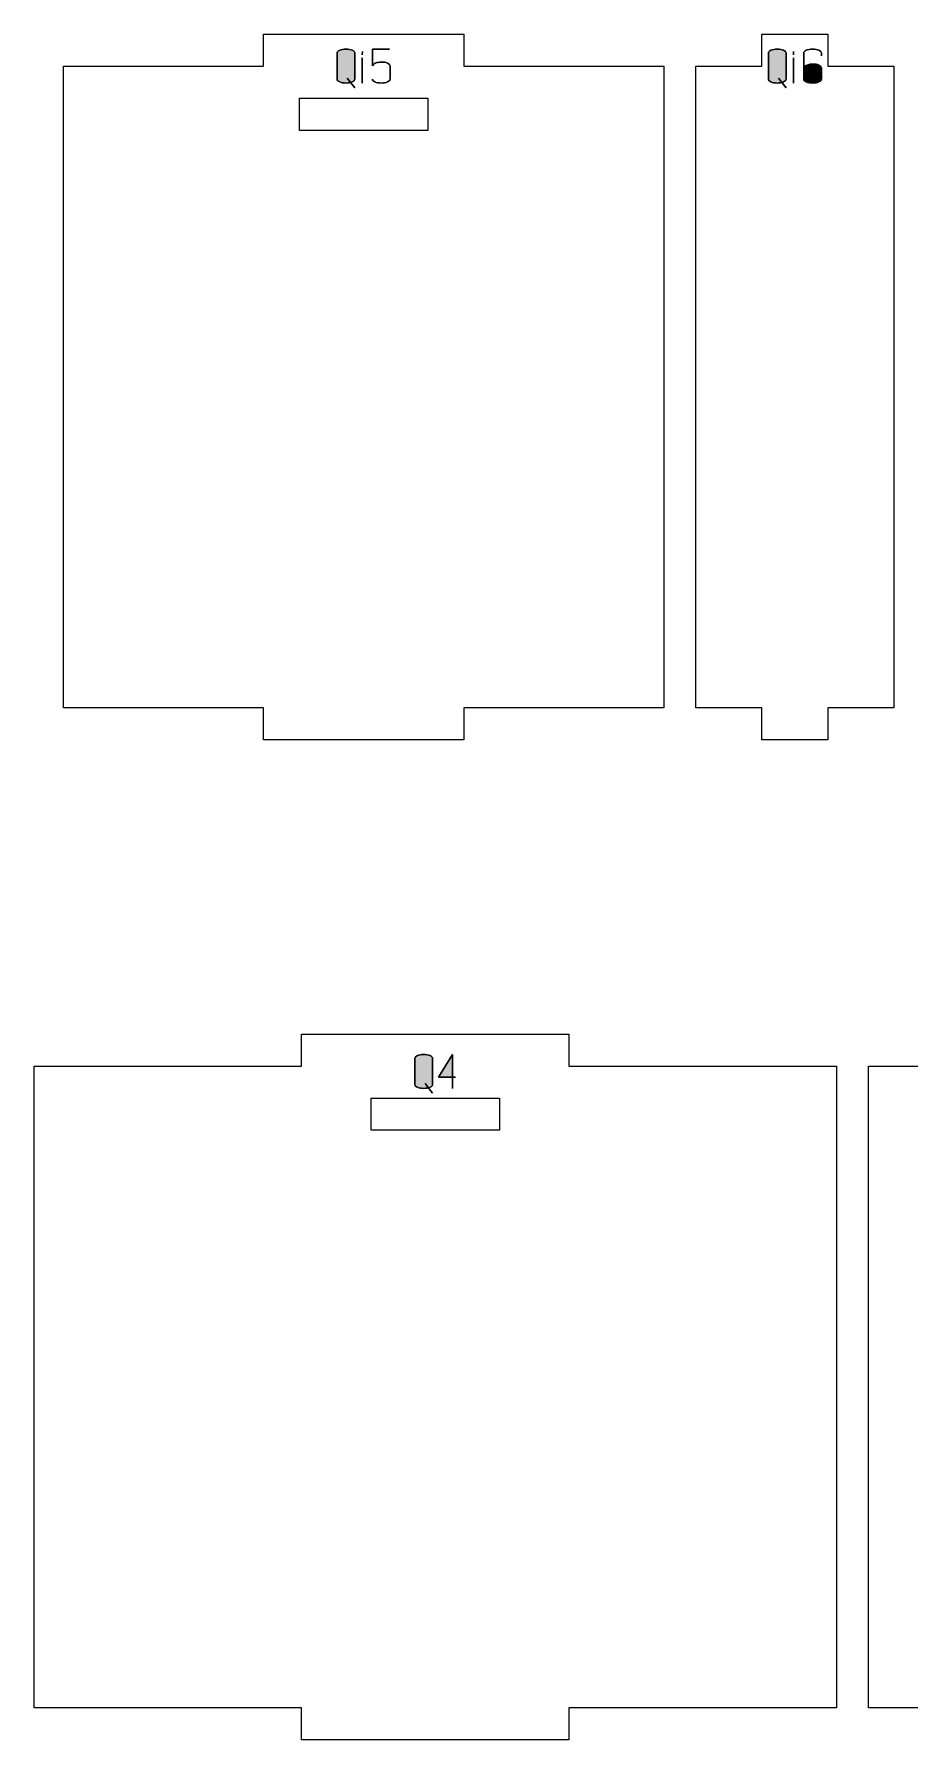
# Model space of a CAD drawing. Header units: centimetres. Extents: x -250 to 250, y -508 to 508.
# Drawn here: x 52.56 to 60.76, y 130.65 to 146.6 of the extents above; entities that cross this region are included whole.
import ezdxf

# ---------------------------------------------------------------- set-up
doc = ezdxf.new("R2010")
doc.units = ezdxf.units.CM
doc.header["$MEASUREMENT"] = 0
doc.layers.add('Capa 1', color=7, linetype='Continuous')

msp = doc.modelspace()

# ---------------------------------------------------------------- hatches: boundary and pattern name
at = {"layer": 'Capa 1', "true_color": 0x3e4095}
h = msp.add_hatch(color=175, dxfattribs=at)
edge = h.paths.add_edge_path()
edge.add_spline(control_points=[(55.39953, 146.18107), (55.39953, 146.17129), (55.4074, 146.16296), (55.42315, 146.15608), (55.43889, 146.1492), (55.45854, 146.14576), (55.48208, 146.14576), (55.50562, 146.14576), (55.52527, 146.1492), (55.54101, 146.15608), (55.55676, 146.16296), (55.56463, 146.17129), (55.56463, 146.18107), (55.56463, 146.18107), (55.56463, 146.42689), (55.56463, 146.42689), (55.56463, 146.43667), (55.55676, 146.445), (55.54101, 146.45188), (55.52527, 146.45876), (55.50562, 146.4622), (55.48208, 146.4622), (55.45854, 146.4622), (55.43889, 146.45876), (55.42315, 146.45188), (55.4074, 146.445), (55.39953, 146.43667), (55.39953, 146.42689), (55.39953, 146.42689), (55.39953, 146.18107), (55.39953, 146.18107)], knot_values=[0, 0, 0, 0, 0.1, 0.1, 0.1, 0.2, 0.2, 0.2, 0.3, 0.3, 0.3, 0.4, 0.4, 0.4, 0.5, 0.5, 0.5, 0.6, 0.6, 0.6, 0.7, 0.7, 0.7, 0.8, 0.8, 0.8, 0.9, 0.9, 0.9, 1, 1, 1, 1], degree=3, periodic=1)
h = msp.add_hatch(color=175, dxfattribs=at)
edge = h.paths.add_edge_path()
edge.add_spline(control_points=[(55.56463, 146.18107), (55.56463, 146.17129), (55.55676, 146.16296), (55.54101, 146.15608), (55.52527, 146.1492), (55.50562, 146.14576), (55.48208, 146.14576), (55.45854, 146.14576), (55.43889, 146.1492), (55.42315, 146.15608), (55.4074, 146.16296), (55.39953, 146.17129), (55.39953, 146.18107), (55.39953, 146.18107), (55.39953, 146.42689), (55.39953, 146.42689), (55.39953, 146.43667), (55.4074, 146.445), (55.42315, 146.45188), (55.43889, 146.45876), (55.45854, 146.4622), (55.48208, 146.4622), (55.50562, 146.4622), (55.52527, 146.45876), (55.54101, 146.45188), (55.55676, 146.445), (55.56463, 146.43667), (55.56463, 146.42689), (55.56463, 146.42689), (55.56463, 146.18107), (55.56463, 146.18107)], knot_values=[0, 0, 0, 0, 0.1, 0.1, 0.1, 0.2, 0.2, 0.2, 0.3, 0.3, 0.3, 0.4, 0.4, 0.4, 0.5, 0.5, 0.5, 0.6, 0.6, 0.6, 0.7, 0.7, 0.7, 0.8, 0.8, 0.8, 0.9, 0.9, 0.9, 1, 1, 1, 1], degree=3, periodic=1)
h = msp.add_hatch(color=175, dxfattribs=at)
edge = h.paths.add_edge_path()
edge.add_spline(control_points=[(55.63479, 146.40854), (55.63479, 146.40854), (55.63525, 146.4411), (55.63525, 146.4411), (55.63525, 146.4411), (55.63479, 146.40854), (55.63479, 146.40854)], knot_values=[0, 0, 0, 0, 0.5, 0.5, 0.5, 1, 1, 1, 1], degree=3, periodic=1)
h = msp.add_hatch(color=175, dxfattribs=at)
edge = h.paths.add_edge_path()
edge.add_spline(control_points=[(55.81228, 146.14576), (55.78874, 146.14576), (55.76909, 146.1492), (55.75335, 146.15608), (55.7376, 146.16296), (55.72973, 146.17129), (55.72973, 146.18107), (55.72973, 146.17129), (55.7376, 146.16296), (55.75335, 146.15608), (55.76909, 146.1492), (55.78874, 146.14576), (55.81228, 146.14576), (55.83582, 146.14576), (55.85547, 146.1492), (55.87121, 146.15608), (55.88696, 146.16296), (55.89483, 146.17129), (55.89483, 146.18107), (55.89483, 146.18107), (55.89483, 146.30673), (55.89483, 146.30673), (55.89483, 146.31652), (55.88696, 146.32485), (55.87121, 146.33173), (55.85547, 146.33861), (55.83582, 146.34205), (55.81228, 146.34205), (55.79088, 146.34021), (55.77437, 146.33776), (55.76275, 146.33471), (55.75113, 146.33165), (55.74013, 146.32232), (55.72973, 146.30673), (55.72973, 146.30673), (55.72973, 146.4622), (55.72973, 146.4622), (55.72973, 146.4622), (55.88933, 146.4622), (55.88933, 146.4622), (55.88933, 146.4622), (55.72973, 146.4622), (55.72973, 146.4622), (55.72973, 146.4622), (55.72973, 146.30673), (55.72973, 146.30673), (55.74013, 146.32232), (55.75113, 146.33165), (55.76275, 146.33471), (55.77437, 146.33776), (55.79088, 146.34021), (55.81228, 146.34205), (55.83582, 146.34205), (55.85547, 146.33861), (55.87121, 146.33173), (55.88696, 146.32485), (55.89483, 146.31652), (55.89483, 146.30673), (55.89483, 146.30673), (55.89483, 146.18107), (55.89483, 146.18107), (55.89483, 146.17129), (55.88696, 146.16296), (55.87121, 146.15608), (55.85547, 146.1492), (55.83582, 146.14576), (55.81228, 146.14576)], knot_values=[0, 0, 0, 0, 0.04545455, 0.04545455, 0.04545455, 0.09090909, 0.09090909, 0.09090909, 0.13636364, 0.13636364, 0.13636364, 0.18181818, 0.18181818, 0.18181818, 0.22727273, 0.22727273, 0.22727273, 0.27272727, 0.27272727, 0.27272727, 0.31818182, 0.31818182, 0.31818182, 0.36363636, 0.36363636, 0.36363636, 0.40909091, 0.40909091, 0.40909091, 0.45454545, 0.45454545, 0.45454545, 0.5, 0.5, 0.5, 0.54545455, 0.54545455, 0.54545455, 0.59090909, 0.59090909, 0.59090909, 0.63636364, 0.63636364, 0.63636364, 0.68181818, 0.68181818, 0.68181818, 0.72727273, 0.72727273, 0.72727273, 0.77272727, 0.77272727, 0.77272727, 0.81818182, 0.81818182, 0.81818182, 0.86363636, 0.86363636, 0.86363636, 0.90909091, 0.90909091, 0.90909091, 0.95454545, 0.95454545, 0.95454545, 1, 1, 1, 1], degree=3, periodic=1)
h = msp.add_hatch(color=175, dxfattribs=at)
edge = h.paths.add_edge_path()
edge.add_spline(control_points=[(59.43463, 146.18107), (59.43463, 146.17129), (59.4425, 146.16296), (59.45825, 146.15608), (59.47399, 146.1492), (59.49364, 146.14576), (59.51718, 146.14576), (59.54072, 146.14576), (59.56037, 146.1492), (59.57611, 146.15608), (59.59186, 146.16296), (59.59973, 146.17129), (59.59973, 146.18107), (59.59973, 146.18107), (59.59973, 146.42689), (59.59973, 146.42689), (59.59973, 146.43667), (59.59186, 146.445), (59.57611, 146.45188), (59.56037, 146.45876), (59.54072, 146.4622), (59.51718, 146.4622), (59.49364, 146.4622), (59.47399, 146.45876), (59.45825, 146.45188), (59.4425, 146.445), (59.43463, 146.43667), (59.43463, 146.42689), (59.43463, 146.42689), (59.43463, 146.18107), (59.43463, 146.18107)], knot_values=[0, 0, 0, 0, 0.1, 0.1, 0.1, 0.2, 0.2, 0.2, 0.3, 0.3, 0.3, 0.4, 0.4, 0.4, 0.5, 0.5, 0.5, 0.6, 0.6, 0.6, 0.7, 0.7, 0.7, 0.8, 0.8, 0.8, 0.9, 0.9, 0.9, 1, 1, 1, 1], degree=3, periodic=1)
h = msp.add_hatch(color=175, dxfattribs=at)
edge = h.paths.add_edge_path()
edge.add_spline(control_points=[(59.59973, 146.18107), (59.59973, 146.17129), (59.59186, 146.16296), (59.57611, 146.15608), (59.56037, 146.1492), (59.54072, 146.14576), (59.51718, 146.14576), (59.49364, 146.14576), (59.47399, 146.1492), (59.45825, 146.15608), (59.4425, 146.16296), (59.43463, 146.17129), (59.43463, 146.18107), (59.43463, 146.18107), (59.43463, 146.42689), (59.43463, 146.42689), (59.43463, 146.43667), (59.4425, 146.445), (59.45825, 146.45188), (59.47399, 146.45876), (59.49364, 146.4622), (59.51718, 146.4622), (59.54072, 146.4622), (59.56037, 146.45876), (59.57611, 146.45188), (59.59186, 146.445), (59.59973, 146.43667), (59.59973, 146.42689), (59.59973, 146.42689), (59.59973, 146.18107), (59.59973, 146.18107)], knot_values=[0, 0, 0, 0, 0.1, 0.1, 0.1, 0.2, 0.2, 0.2, 0.3, 0.3, 0.3, 0.4, 0.4, 0.4, 0.5, 0.5, 0.5, 0.6, 0.6, 0.6, 0.7, 0.7, 0.7, 0.8, 0.8, 0.8, 0.9, 0.9, 0.9, 1, 1, 1, 1], degree=3, periodic=1)
h = msp.add_hatch(color=175, dxfattribs=at)
edge = h.paths.add_edge_path()
edge.add_spline(control_points=[(59.66989, 146.40854), (59.66989, 146.40854), (59.67035, 146.4411), (59.67035, 146.4411), (59.67035, 146.4411), (59.66989, 146.40854), (59.66989, 146.40854)], knot_values=[0, 0, 0, 0, 0.5, 0.5, 0.5, 1, 1, 1, 1], degree=3, periodic=1)
h = msp.add_hatch(color=175, dxfattribs=at)
edge = h.paths.add_edge_path()
edge.add_spline(control_points=[(59.84738, 146.14576), (59.82384, 146.14576), (59.80419, 146.1492), (59.78845, 146.15608), (59.7727, 146.16296), (59.76483, 146.17129), (59.76483, 146.18107), (59.76483, 146.18107), (59.76483, 146.28793), (59.76483, 146.28793), (59.76483, 146.28793), (59.76483, 146.42689), (59.76483, 146.42689), (59.76483, 146.43667), (59.7727, 146.445), (59.78845, 146.45188), (59.80419, 146.45876), (59.82384, 146.4622), (59.84738, 146.4622), (59.87092, 146.4622), (59.89057, 146.45876), (59.90631, 146.45188), (59.92206, 146.445), (59.92993, 146.43667), (59.92993, 146.42689), (59.92993, 146.42689), (59.92993, 146.40121), (59.92993, 146.40121), (59.92993, 146.40121), (59.92993, 146.42689), (59.92993, 146.42689), (59.92993, 146.43667), (59.92206, 146.445), (59.90631, 146.45188), (59.89057, 146.45876), (59.87092, 146.4622), (59.84738, 146.4622), (59.82384, 146.4622), (59.80419, 146.45876), (59.78845, 146.45188), (59.7727, 146.445), (59.76483, 146.43667), (59.76483, 146.42689), (59.76483, 146.42689), (59.76483, 146.28793), (59.76483, 146.28793), (59.76483, 146.2971), (59.77438, 146.30528), (59.79349, 146.31246), (59.8126, 146.31965), (59.83056, 146.32324), (59.84738, 146.32324), (59.87092, 146.32324), (59.89057, 146.3198), (59.90631, 146.31292), (59.92206, 146.30604), (59.92993, 146.29771), (59.92993, 146.28793), (59.92993, 146.28793), (59.92993, 146.18107), (59.92993, 146.18107), (59.92993, 146.17129), (59.92206, 146.16296), (59.90631, 146.15608), (59.89057, 146.1492), (59.87092, 146.14576), (59.84738, 146.14576)], knot_values=[0, 0, 0, 0, 0.04545455, 0.04545455, 0.04545455, 0.09090909, 0.09090909, 0.09090909, 0.13636364, 0.13636364, 0.13636364, 0.18181818, 0.18181818, 0.18181818, 0.22727273, 0.22727273, 0.22727273, 0.27272727, 0.27272727, 0.27272727, 0.31818182, 0.31818182, 0.31818182, 0.36363636, 0.36363636, 0.36363636, 0.40909091, 0.40909091, 0.40909091, 0.45454545, 0.45454545, 0.45454545, 0.5, 0.5, 0.5, 0.54545455, 0.54545455, 0.54545455, 0.59090909, 0.59090909, 0.59090909, 0.63636364, 0.63636364, 0.63636364, 0.68181818, 0.68181818, 0.68181818, 0.72727273, 0.72727273, 0.72727273, 0.77272727, 0.77272727, 0.77272727, 0.81818182, 0.81818182, 0.81818182, 0.86363636, 0.86363636, 0.86363636, 0.90909091, 0.90909091, 0.90909091, 0.95454545, 0.95454545, 0.95454545, 1, 1, 1, 1], degree=3, periodic=1)
h = msp.add_hatch(color=175, dxfattribs=at)
edge = h.paths.add_edge_path()
edge.add_spline(control_points=[(55.63479, 146.14576), (55.63479, 146.14576), (55.63479, 146.37965), (55.63479, 146.37965), (55.63479, 146.37965), (55.63479, 146.14576), (55.63479, 146.14576)], knot_values=[0, 0, 0, 0, 0.5, 0.5, 0.5, 1, 1, 1, 1], degree=3, periodic=1)
h = msp.add_hatch(color=175, dxfattribs=at)
edge = h.paths.add_edge_path()
edge.add_spline(control_points=[(59.66989, 146.14576), (59.66989, 146.14576), (59.66989, 146.37965), (59.66989, 146.37965), (59.66989, 146.37965), (59.66989, 146.14576), (59.66989, 146.14576)], knot_values=[0, 0, 0, 0, 0.5, 0.5, 0.5, 1, 1, 1, 1], degree=3, periodic=1)
h = msp.add_hatch(color=175, dxfattribs=at)
edge = h.paths.add_edge_path()
edge.add_spline(control_points=[(59.76483, 146.18107), (59.76483, 146.17129), (59.7727, 146.16296), (59.78845, 146.15608), (59.80419, 146.1492), (59.82384, 146.14576), (59.84738, 146.14576), (59.87092, 146.14576), (59.89057, 146.1492), (59.90631, 146.15608), (59.92206, 146.16296), (59.92993, 146.17129), (59.92993, 146.18107), (59.92993, 146.18107), (59.92993, 146.28793), (59.92993, 146.28793), (59.92993, 146.29771), (59.92206, 146.30604), (59.90631, 146.31292), (59.89057, 146.3198), (59.87092, 146.32324), (59.84738, 146.32324), (59.83056, 146.32324), (59.8126, 146.31965), (59.79349, 146.31246), (59.77438, 146.30528), (59.76483, 146.2971), (59.76483, 146.28793), (59.76483, 146.28793), (59.76483, 146.18107), (59.76483, 146.18107)], knot_values=[0, 0, 0, 0, 0.1, 0.1, 0.1, 0.2, 0.2, 0.2, 0.3, 0.3, 0.3, 0.4, 0.4, 0.4, 0.5, 0.5, 0.5, 0.6, 0.6, 0.6, 0.7, 0.7, 0.7, 0.8, 0.8, 0.8, 0.9, 0.9, 0.9, 1, 1, 1, 1], degree=3, periodic=1)
h = msp.add_hatch(color=175, dxfattribs=at)
edge = h.paths.add_edge_path()
edge.add_spline(control_points=[(55.56417, 146.10082), (55.56417, 146.10082), (55.49355, 146.19025), (55.49355, 146.19025), (55.49355, 146.19025), (55.56417, 146.10082), (55.56417, 146.10082)], knot_values=[0, 0, 0, 0, 0.5, 0.5, 0.5, 1, 1, 1, 1], degree=3, periodic=1)
h = msp.add_hatch(color=175, dxfattribs=at)
edge = h.paths.add_edge_path()
edge.add_spline(control_points=[(59.59927, 146.10082), (59.59927, 146.10082), (59.52865, 146.19025), (59.52865, 146.19025), (59.52865, 146.19025), (59.59927, 146.10082), (59.59927, 146.10082)], knot_values=[0, 0, 0, 0, 0.5, 0.5, 0.5, 1, 1, 1, 1], degree=3, periodic=1)
h = msp.add_hatch(color=175, dxfattribs=at)
edge = h.paths.add_edge_path()
edge.add_spline(control_points=[(56.12772, 136.78001), (56.12772, 136.77023), (56.13559, 136.7619), (56.15134, 136.75502), (56.16708, 136.74814), (56.18673, 136.7447), (56.21027, 136.7447), (56.23381, 136.7447), (56.25346, 136.74814), (56.2692, 136.75502), (56.28495, 136.7619), (56.29282, 136.77023), (56.29282, 136.78001), (56.29282, 136.78001), (56.29282, 137.02583), (56.29282, 137.02583), (56.29282, 137.03561), (56.28495, 137.04394), (56.2692, 137.05082), (56.25346, 137.0577), (56.23381, 137.06114), (56.21027, 137.06114), (56.18673, 137.06114), (56.16708, 137.0577), (56.15134, 137.05082), (56.13559, 137.04394), (56.12772, 137.03561), (56.12772, 137.02583), (56.12772, 137.02583), (56.12772, 136.78001), (56.12772, 136.78001)], knot_values=[0, 0, 0, 0, 0.1, 0.1, 0.1, 0.2, 0.2, 0.2, 0.3, 0.3, 0.3, 0.4, 0.4, 0.4, 0.5, 0.5, 0.5, 0.6, 0.6, 0.6, 0.7, 0.7, 0.7, 0.8, 0.8, 0.8, 0.9, 0.9, 0.9, 1, 1, 1, 1], degree=3, periodic=1)
h = msp.add_hatch(color=175, dxfattribs=at)
edge = h.paths.add_edge_path()
edge.add_spline(control_points=[(56.29282, 136.78001), (56.29282, 136.77023), (56.28495, 136.7619), (56.2692, 136.75502), (56.25346, 136.74814), (56.23381, 136.7447), (56.21027, 136.7447), (56.18673, 136.7447), (56.16708, 136.74814), (56.15134, 136.75502), (56.13559, 136.7619), (56.12772, 136.77023), (56.12772, 136.78001), (56.12772, 136.78001), (56.12772, 137.02583), (56.12772, 137.02583), (56.12772, 137.03561), (56.13559, 137.04394), (56.15134, 137.05082), (56.16708, 137.0577), (56.18673, 137.06114), (56.21027, 137.06114), (56.23381, 137.06114), (56.25346, 137.0577), (56.2692, 137.05082), (56.28495, 137.04394), (56.29282, 137.03561), (56.29282, 137.02583), (56.29282, 137.02583), (56.29282, 136.78001), (56.29282, 136.78001)], knot_values=[0, 0, 0, 0, 0.1, 0.1, 0.1, 0.2, 0.2, 0.2, 0.3, 0.3, 0.3, 0.4, 0.4, 0.4, 0.5, 0.5, 0.5, 0.6, 0.6, 0.6, 0.7, 0.7, 0.7, 0.8, 0.8, 0.8, 0.9, 0.9, 0.9, 1, 1, 1, 1], degree=3, periodic=1)
h = msp.add_hatch(color=175, dxfattribs=at)
edge = h.paths.add_edge_path()
edge.add_spline(control_points=[(56.47764, 136.84926), (56.47764, 136.84926), (56.47764, 137.0616), (56.47764, 137.0616), (56.47764, 137.0616), (56.34785, 136.84926), (56.34785, 136.84926), (56.34785, 136.84926), (56.47764, 136.84926), (56.47764, 136.84926)], knot_values=[0, 0, 0, 0, 0.33333333, 0.33333333, 0.33333333, 0.66666667, 0.66666667, 0.66666667, 1, 1, 1, 1], degree=3, periodic=1)
h = msp.add_hatch(color=175, dxfattribs=at)
edge = h.paths.add_edge_path()
edge.add_spline(control_points=[(56.47764, 136.84926), (56.47764, 136.84926), (56.47764, 136.7447), (56.47764, 136.7447), (56.47764, 136.7447), (56.47764, 136.84926), (56.47764, 136.84926), (56.47764, 136.84926), (56.34785, 136.84926), (56.34785, 136.84926), (56.34785, 136.84926), (56.47764, 137.0616), (56.47764, 137.0616), (56.47764, 137.0616), (56.47764, 136.84926), (56.47764, 136.84926), (56.47764, 136.84926), (56.50745, 136.84926), (56.50745, 136.84926), (56.50745, 136.84926), (56.47764, 136.84926), (56.47764, 136.84926)], knot_values=[0, 0, 0, 0, 0.14285714, 0.14285714, 0.14285714, 0.28571429, 0.28571429, 0.28571429, 0.42857143, 0.42857143, 0.42857143, 0.57142857, 0.57142857, 0.57142857, 0.71428571, 0.71428571, 0.71428571, 0.85714286, 0.85714286, 0.85714286, 1, 1, 1, 1], degree=3, periodic=1)
h = msp.add_hatch(color=175, dxfattribs=at)
edge = h.paths.add_edge_path()
edge.add_spline(control_points=[(56.29236, 136.69976), (56.29236, 136.69976), (56.22174, 136.78919), (56.22174, 136.78919), (56.22174, 136.78919), (56.29236, 136.69976), (56.29236, 136.69976)], knot_values=[0, 0, 0, 0, 0.5, 0.5, 0.5, 1, 1, 1, 1], degree=3, periodic=1)

# ---------------------------------------------------------------- linework, layer by layer
at = {"layer": 'Capa 1', "color": 240, "lineweight": 20}
for points, knots in [([(52.83804, 146.30296), (52.83804, 146.30296), (52.83804, 140.30296), (52.83804, 140.30296), (52.83804, 140.30296), (54.71079, 140.30296), (54.71079, 140.30296), (54.71079, 140.30296), (54.71079, 140.00296), (54.71079, 140.00296), (54.71079, 140.00296), (56.58355, 140.00296), (56.58355, 140.00296), (56.58355, 140.00296), (56.58355, 140.30296), (56.58355, 140.30296), (56.58355, 140.30296), (58.45631, 140.30296), (58.45631, 140.30296), (58.45631, 140.30296), (58.45631, 146.30296), (58.45631, 146.30296), (58.45631, 146.30296), (56.58355, 146.30296), (56.58355, 146.30296), (56.58355, 146.30296), (56.58355, 146.60296), (56.58355, 146.60296), (56.58355, 146.60296), (54.71079, 146.60296), (54.71079, 146.60296), (54.71079, 146.60296), (54.71079, 146.30296), (54.71079, 146.30296), (54.71079, 146.30296), (52.83804, 146.30296), (52.83804, 146.30296)], [0, 0, 0, 0, 0.08333333, 0.08333333, 0.08333333, 0.16666667, 0.16666667, 0.16666667, 0.25, 0.25, 0.25, 0.33333333, 0.33333333, 0.33333333, 0.41666667, 0.41666667, 0.41666667, 0.5, 0.5, 0.5, 0.58333333, 0.58333333, 0.58333333, 0.66666667, 0.66666667, 0.66666667, 0.75, 0.75, 0.75, 0.83333333, 0.83333333, 0.83333333, 0.91666667, 0.91666667, 0.91666667, 1, 1, 1, 1]), ([(58.75631, 146.30296), (58.75631, 146.30296), (58.75631, 140.30296), (58.75631, 140.30296), (58.75631, 140.30296), (59.37362, 140.30296), (59.37362, 140.30296), (59.37362, 140.30296), (59.37362, 140.00296), (59.37362, 140.00296), (59.37362, 140.00296), (59.99094, 140.00296), (59.99094, 140.00296), (59.99094, 140.00296), (59.99094, 140.30296), (59.99094, 140.30296), (59.99094, 140.30296), (60.60825, 140.30296), (60.60825, 140.30296), (60.60825, 140.30296), (60.60825, 146.30296), (60.60825, 146.30296), (60.60825, 146.30296), (59.99094, 146.30296), (59.99094, 146.30296), (59.99094, 146.30296), (59.99094, 146.60296), (59.99094, 146.60296), (59.99094, 146.60296), (59.37362, 146.60296), (59.37362, 146.60296), (59.37362, 146.60296), (59.37362, 146.30296), (59.37362, 146.30296), (59.37362, 146.30296), (58.75631, 146.30296), (58.75631, 146.30296)], [0, 0, 0, 0, 0.08333333, 0.08333333, 0.08333333, 0.16666667, 0.16666667, 0.16666667, 0.25, 0.25, 0.25, 0.33333333, 0.33333333, 0.33333333, 0.41666667, 0.41666667, 0.41666667, 0.5, 0.5, 0.5, 0.58333333, 0.58333333, 0.58333333, 0.66666667, 0.66666667, 0.66666667, 0.75, 0.75, 0.75, 0.83333333, 0.83333333, 0.83333333, 0.91666667, 0.91666667, 0.91666667, 1, 1, 1, 1]), ([(55.04718, 145.70297), (55.04718, 145.70297), (56.24718, 145.70297), (56.24718, 145.70297), (56.24718, 145.70297), (56.24718, 146.00297), (56.24718, 146.00297), (56.24718, 146.00297), (55.04718, 146.00297), (55.04718, 146.00297), (55.04718, 146.00297), (55.04718, 145.70297), (55.04718, 145.70297)], [0, 0, 0, 0, 0.25, 0.25, 0.25, 0.5, 0.5, 0.5, 0.75, 0.75, 0.75, 1, 1, 1, 1]), ([(52.56418, 136.9527), (52.56418, 136.9527), (52.56418, 130.9527), (52.56418, 130.9527), (52.56418, 130.9527), (55.06645, 130.9527), (55.06645, 130.9527), (55.06645, 130.9527), (55.06645, 130.6527), (55.06645, 130.6527), (55.06645, 130.6527), (57.56873, 130.6527), (57.56873, 130.6527), (57.56873, 130.6527), (57.56873, 130.9527), (57.56873, 130.9527), (57.56873, 130.9527), (60.071, 130.9527), (60.071, 130.9527), (60.071, 130.9527), (60.071, 136.9527), (60.071, 136.9527), (60.071, 136.9527), (57.56873, 136.9527), (57.56873, 136.9527), (57.56873, 136.9527), (57.56873, 137.2527), (57.56873, 137.2527), (57.56873, 137.2527), (55.06645, 137.2527), (55.06645, 137.2527), (55.06645, 137.2527), (55.06645, 136.9527), (55.06645, 136.9527), (55.06645, 136.9527), (52.56418, 136.9527), (52.56418, 136.9527)], [0, 0, 0, 0, 0.08333333, 0.08333333, 0.08333333, 0.16666667, 0.16666667, 0.16666667, 0.25, 0.25, 0.25, 0.33333333, 0.33333333, 0.33333333, 0.41666667, 0.41666667, 0.41666667, 0.5, 0.5, 0.5, 0.58333333, 0.58333333, 0.58333333, 0.66666667, 0.66666667, 0.66666667, 0.75, 0.75, 0.75, 0.83333333, 0.83333333, 0.83333333, 0.91666667, 0.91666667, 0.91666667, 1, 1, 1, 1]), ([(60.371, 136.9527), (60.371, 136.9527), (60.371, 130.9527), (60.371, 130.9527), (60.371, 130.9527), (64.43843, 130.9527), (64.43843, 130.9527), (64.43843, 130.9527), (64.43843, 130.6527), (64.43843, 130.6527), (64.43843, 130.6527), (68.50585, 130.6527), (68.50585, 130.6527), (68.50585, 130.6527), (68.50585, 130.9527), (68.50585, 130.9527), (68.50585, 130.9527), (72.57327, 130.9527), (72.57327, 130.9527), (72.57327, 130.9527), (72.57327, 136.9527), (72.57327, 136.9527), (72.57327, 136.9527), (68.50585, 136.9527), (68.50585, 136.9527), (68.50585, 136.9527), (68.50585, 137.2527), (68.50585, 137.2527), (68.50585, 137.2527), (64.43843, 137.2527), (64.43843, 137.2527), (64.43843, 137.2527), (64.43843, 136.9527), (64.43843, 136.9527), (64.43843, 136.9527), (60.371, 136.9527), (60.371, 136.9527)], [0, 0, 0, 0, 0.08333333, 0.08333333, 0.08333333, 0.16666667, 0.16666667, 0.16666667, 0.25, 0.25, 0.25, 0.33333333, 0.33333333, 0.33333333, 0.41666667, 0.41666667, 0.41666667, 0.5, 0.5, 0.5, 0.58333333, 0.58333333, 0.58333333, 0.66666667, 0.66666667, 0.66666667, 0.75, 0.75, 0.75, 0.83333333, 0.83333333, 0.83333333, 0.91666667, 0.91666667, 0.91666667, 1, 1, 1, 1]), ([(55.71759, 136.35297), (55.71759, 136.35297), (56.91759, 136.35297), (56.91759, 136.35297), (56.91759, 136.35297), (56.91759, 136.65297), (56.91759, 136.65297), (56.91759, 136.65297), (55.71759, 136.65297), (55.71759, 136.65297), (55.71759, 136.65297), (55.71759, 136.35297), (55.71759, 136.35297)], [0, 0, 0, 0, 0.25, 0.25, 0.25, 0.5, 0.5, 0.5, 0.75, 0.75, 0.75, 1, 1, 1, 1])]:
    msp.add_open_spline(points, degree=3, knots=knots, dxfattribs=at)
at = {"layer": 'Capa 1', "color": 114, "lineweight": 9}
for points, knots in [([(55.39953, 146.18107), (55.39953, 146.17129), (55.4074, 146.16296), (55.42315, 146.15608), (55.43889, 146.1492), (55.45854, 146.14576), (55.48208, 146.14576), (55.50562, 146.14576), (55.52527, 146.1492), (55.54101, 146.15608), (55.55676, 146.16296), (55.56463, 146.17129), (55.56463, 146.18107), (55.56463, 146.18107), (55.56463, 146.42689), (55.56463, 146.42689), (55.56463, 146.43667), (55.55676, 146.445), (55.54101, 146.45188), (55.52527, 146.45876), (55.50562, 146.4622), (55.48208, 146.4622), (55.45854, 146.4622), (55.43889, 146.45876), (55.42315, 146.45188), (55.4074, 146.445), (55.39953, 146.43667), (55.39953, 146.42689), (55.39953, 146.42689), (55.39953, 146.18107), (55.39953, 146.18107)], [0, 0, 0, 0, 0.1, 0.1, 0.1, 0.2, 0.2, 0.2, 0.3, 0.3, 0.3, 0.4, 0.4, 0.4, 0.5, 0.5, 0.5, 0.6, 0.6, 0.6, 0.7, 0.7, 0.7, 0.8, 0.8, 0.8, 0.9, 0.9, 0.9, 1, 1, 1, 1]), ([(55.56463, 146.18107), (55.56463, 146.17129), (55.55676, 146.16296), (55.54101, 146.15608), (55.52527, 146.1492), (55.50562, 146.14576), (55.48208, 146.14576), (55.45854, 146.14576), (55.43889, 146.1492), (55.42315, 146.15608), (55.4074, 146.16296), (55.39953, 146.17129), (55.39953, 146.18107), (55.39953, 146.18107), (55.39953, 146.42689), (55.39953, 146.42689), (55.39953, 146.43667), (55.4074, 146.445), (55.42315, 146.45188), (55.43889, 146.45876), (55.45854, 146.4622), (55.48208, 146.4622), (55.50562, 146.4622), (55.52527, 146.45876), (55.54101, 146.45188), (55.55676, 146.445), (55.56463, 146.43667), (55.56463, 146.42689), (55.56463, 146.42689), (55.56463, 146.18107), (55.56463, 146.18107)], [0, 0, 0, 0, 0.1, 0.1, 0.1, 0.2, 0.2, 0.2, 0.3, 0.3, 0.3, 0.4, 0.4, 0.4, 0.5, 0.5, 0.5, 0.6, 0.6, 0.6, 0.7, 0.7, 0.7, 0.8, 0.8, 0.8, 0.9, 0.9, 0.9, 1, 1, 1, 1]), ([(55.63479, 146.40854), (55.63479, 146.40854), (55.63525, 146.4411), (55.63525, 146.4411), (55.63525, 146.4411), (55.63479, 146.40854), (55.63479, 146.40854)], [0, 0, 0, 0, 0.5, 0.5, 0.5, 1, 1, 1, 1]), ([(55.81228, 146.14576), (55.78874, 146.14576), (55.76909, 146.1492), (55.75335, 146.15608), (55.7376, 146.16296), (55.72973, 146.17129), (55.72973, 146.18107), (55.72973, 146.17129), (55.7376, 146.16296), (55.75335, 146.15608), (55.76909, 146.1492), (55.78874, 146.14576), (55.81228, 146.14576), (55.83582, 146.14576), (55.85547, 146.1492), (55.87121, 146.15608), (55.88696, 146.16296), (55.89483, 146.17129), (55.89483, 146.18107), (55.89483, 146.18107), (55.89483, 146.30673), (55.89483, 146.30673), (55.89483, 146.31652), (55.88696, 146.32485), (55.87121, 146.33173), (55.85547, 146.33861), (55.83582, 146.34205), (55.81228, 146.34205), (55.79088, 146.34021), (55.77437, 146.33776), (55.76275, 146.33471), (55.75113, 146.33165), (55.74013, 146.32232), (55.72973, 146.30673), (55.72973, 146.30673), (55.72973, 146.4622), (55.72973, 146.4622), (55.72973, 146.4622), (55.88933, 146.4622), (55.88933, 146.4622), (55.88933, 146.4622), (55.72973, 146.4622), (55.72973, 146.4622), (55.72973, 146.4622), (55.72973, 146.30673), (55.72973, 146.30673), (55.74013, 146.32232), (55.75113, 146.33165), (55.76275, 146.33471), (55.77437, 146.33776), (55.79088, 146.34021), (55.81228, 146.34205), (55.83582, 146.34205), (55.85547, 146.33861), (55.87121, 146.33173), (55.88696, 146.32485), (55.89483, 146.31652), (55.89483, 146.30673), (55.89483, 146.30673), (55.89483, 146.18107), (55.89483, 146.18107), (55.89483, 146.17129), (55.88696, 146.16296), (55.87121, 146.15608), (55.85547, 146.1492), (55.83582, 146.14576), (55.81228, 146.14576)], [0, 0, 0, 0, 0.04545455, 0.04545455, 0.04545455, 0.09090909, 0.09090909, 0.09090909, 0.13636364, 0.13636364, 0.13636364, 0.18181818, 0.18181818, 0.18181818, 0.22727273, 0.22727273, 0.22727273, 0.27272727, 0.27272727, 0.27272727, 0.31818182, 0.31818182, 0.31818182, 0.36363636, 0.36363636, 0.36363636, 0.40909091, 0.40909091, 0.40909091, 0.45454545, 0.45454545, 0.45454545, 0.5, 0.5, 0.5, 0.54545455, 0.54545455, 0.54545455, 0.59090909, 0.59090909, 0.59090909, 0.63636364, 0.63636364, 0.63636364, 0.68181818, 0.68181818, 0.68181818, 0.72727273, 0.72727273, 0.72727273, 0.77272727, 0.77272727, 0.77272727, 0.81818182, 0.81818182, 0.81818182, 0.86363636, 0.86363636, 0.86363636, 0.90909091, 0.90909091, 0.90909091, 0.95454545, 0.95454545, 0.95454545, 1, 1, 1, 1]), ([(59.43463, 146.18107), (59.43463, 146.17129), (59.4425, 146.16296), (59.45825, 146.15608), (59.47399, 146.1492), (59.49364, 146.14576), (59.51718, 146.14576), (59.54072, 146.14576), (59.56037, 146.1492), (59.57611, 146.15608), (59.59186, 146.16296), (59.59973, 146.17129), (59.59973, 146.18107), (59.59973, 146.18107), (59.59973, 146.42689), (59.59973, 146.42689), (59.59973, 146.43667), (59.59186, 146.445), (59.57611, 146.45188), (59.56037, 146.45876), (59.54072, 146.4622), (59.51718, 146.4622), (59.49364, 146.4622), (59.47399, 146.45876), (59.45825, 146.45188), (59.4425, 146.445), (59.43463, 146.43667), (59.43463, 146.42689), (59.43463, 146.42689), (59.43463, 146.18107), (59.43463, 146.18107)], [0, 0, 0, 0, 0.1, 0.1, 0.1, 0.2, 0.2, 0.2, 0.3, 0.3, 0.3, 0.4, 0.4, 0.4, 0.5, 0.5, 0.5, 0.6, 0.6, 0.6, 0.7, 0.7, 0.7, 0.8, 0.8, 0.8, 0.9, 0.9, 0.9, 1, 1, 1, 1]), ([(59.59973, 146.18107), (59.59973, 146.17129), (59.59186, 146.16296), (59.57611, 146.15608), (59.56037, 146.1492), (59.54072, 146.14576), (59.51718, 146.14576), (59.49364, 146.14576), (59.47399, 146.1492), (59.45825, 146.15608), (59.4425, 146.16296), (59.43463, 146.17129), (59.43463, 146.18107), (59.43463, 146.18107), (59.43463, 146.42689), (59.43463, 146.42689), (59.43463, 146.43667), (59.4425, 146.445), (59.45825, 146.45188), (59.47399, 146.45876), (59.49364, 146.4622), (59.51718, 146.4622), (59.54072, 146.4622), (59.56037, 146.45876), (59.57611, 146.45188), (59.59186, 146.445), (59.59973, 146.43667), (59.59973, 146.42689), (59.59973, 146.42689), (59.59973, 146.18107), (59.59973, 146.18107)], [0, 0, 0, 0, 0.1, 0.1, 0.1, 0.2, 0.2, 0.2, 0.3, 0.3, 0.3, 0.4, 0.4, 0.4, 0.5, 0.5, 0.5, 0.6, 0.6, 0.6, 0.7, 0.7, 0.7, 0.8, 0.8, 0.8, 0.9, 0.9, 0.9, 1, 1, 1, 1]), ([(59.66989, 146.40854), (59.66989, 146.40854), (59.67035, 146.4411), (59.67035, 146.4411), (59.67035, 146.4411), (59.66989, 146.40854), (59.66989, 146.40854)], [0, 0, 0, 0, 0.5, 0.5, 0.5, 1, 1, 1, 1]), ([(59.84738, 146.14576), (59.82384, 146.14576), (59.80419, 146.1492), (59.78845, 146.15608), (59.7727, 146.16296), (59.76483, 146.17129), (59.76483, 146.18107), (59.76483, 146.18107), (59.76483, 146.28793), (59.76483, 146.28793), (59.76483, 146.28793), (59.76483, 146.42689), (59.76483, 146.42689), (59.76483, 146.43667), (59.7727, 146.445), (59.78845, 146.45188), (59.80419, 146.45876), (59.82384, 146.4622), (59.84738, 146.4622), (59.87092, 146.4622), (59.89057, 146.45876), (59.90631, 146.45188), (59.92206, 146.445), (59.92993, 146.43667), (59.92993, 146.42689), (59.92993, 146.42689), (59.92993, 146.40121), (59.92993, 146.40121), (59.92993, 146.40121), (59.92993, 146.42689), (59.92993, 146.42689), (59.92993, 146.43667), (59.92206, 146.445), (59.90631, 146.45188), (59.89057, 146.45876), (59.87092, 146.4622), (59.84738, 146.4622), (59.82384, 146.4622), (59.80419, 146.45876), (59.78845, 146.45188), (59.7727, 146.445), (59.76483, 146.43667), (59.76483, 146.42689), (59.76483, 146.42689), (59.76483, 146.28793), (59.76483, 146.28793), (59.76483, 146.2971), (59.77438, 146.30528), (59.79349, 146.31246), (59.8126, 146.31965), (59.83056, 146.32324), (59.84738, 146.32324), (59.87092, 146.32324), (59.89057, 146.3198), (59.90631, 146.31292), (59.92206, 146.30604), (59.92993, 146.29771), (59.92993, 146.28793), (59.92993, 146.28793), (59.92993, 146.18107), (59.92993, 146.18107), (59.92993, 146.17129), (59.92206, 146.16296), (59.90631, 146.15608), (59.89057, 146.1492), (59.87092, 146.14576), (59.84738, 146.14576)], [0, 0, 0, 0, 0.04545455, 0.04545455, 0.04545455, 0.09090909, 0.09090909, 0.09090909, 0.13636364, 0.13636364, 0.13636364, 0.18181818, 0.18181818, 0.18181818, 0.22727273, 0.22727273, 0.22727273, 0.27272727, 0.27272727, 0.27272727, 0.31818182, 0.31818182, 0.31818182, 0.36363636, 0.36363636, 0.36363636, 0.40909091, 0.40909091, 0.40909091, 0.45454545, 0.45454545, 0.45454545, 0.5, 0.5, 0.5, 0.54545455, 0.54545455, 0.54545455, 0.59090909, 0.59090909, 0.59090909, 0.63636364, 0.63636364, 0.63636364, 0.68181818, 0.68181818, 0.68181818, 0.72727273, 0.72727273, 0.72727273, 0.77272727, 0.77272727, 0.77272727, 0.81818182, 0.81818182, 0.81818182, 0.86363636, 0.86363636, 0.86363636, 0.90909091, 0.90909091, 0.90909091, 0.95454545, 0.95454545, 0.95454545, 1, 1, 1, 1]), ([(55.63479, 146.14576), (55.63479, 146.14576), (55.63479, 146.37965), (55.63479, 146.37965), (55.63479, 146.37965), (55.63479, 146.14576), (55.63479, 146.14576)], [0, 0, 0, 0, 0.5, 0.5, 0.5, 1, 1, 1, 1]), ([(59.66989, 146.14576), (59.66989, 146.14576), (59.66989, 146.37965), (59.66989, 146.37965), (59.66989, 146.37965), (59.66989, 146.14576), (59.66989, 146.14576)], [0, 0, 0, 0, 0.5, 0.5, 0.5, 1, 1, 1, 1]), ([(59.76483, 146.18107), (59.76483, 146.17129), (59.7727, 146.16296), (59.78845, 146.15608), (59.80419, 146.1492), (59.82384, 146.14576), (59.84738, 146.14576), (59.87092, 146.14576), (59.89057, 146.1492), (59.90631, 146.15608), (59.92206, 146.16296), (59.92993, 146.17129), (59.92993, 146.18107), (59.92993, 146.18107), (59.92993, 146.28793), (59.92993, 146.28793), (59.92993, 146.29771), (59.92206, 146.30604), (59.90631, 146.31292), (59.89057, 146.3198), (59.87092, 146.32324), (59.84738, 146.32324), (59.83056, 146.32324), (59.8126, 146.31965), (59.79349, 146.31246), (59.77438, 146.30528), (59.76483, 146.2971), (59.76483, 146.28793), (59.76483, 146.28793), (59.76483, 146.18107), (59.76483, 146.18107)], [0, 0, 0, 0, 0.1, 0.1, 0.1, 0.2, 0.2, 0.2, 0.3, 0.3, 0.3, 0.4, 0.4, 0.4, 0.5, 0.5, 0.5, 0.6, 0.6, 0.6, 0.7, 0.7, 0.7, 0.8, 0.8, 0.8, 0.9, 0.9, 0.9, 1, 1, 1, 1]), ([(55.56417, 146.10082), (55.56417, 146.10082), (55.49355, 146.19025), (55.49355, 146.19025), (55.49355, 146.19025), (55.56417, 146.10082), (55.56417, 146.10082)], [0, 0, 0, 0, 0.5, 0.5, 0.5, 1, 1, 1, 1]), ([(59.59927, 146.10082), (59.59927, 146.10082), (59.52865, 146.19025), (59.52865, 146.19025), (59.52865, 146.19025), (59.59927, 146.10082), (59.59927, 146.10082)], [0, 0, 0, 0, 0.5, 0.5, 0.5, 1, 1, 1, 1]), ([(56.12772, 136.78001), (56.12772, 136.77023), (56.13559, 136.7619), (56.15134, 136.75502), (56.16708, 136.74814), (56.18673, 136.7447), (56.21027, 136.7447), (56.23381, 136.7447), (56.25346, 136.74814), (56.2692, 136.75502), (56.28495, 136.7619), (56.29282, 136.77023), (56.29282, 136.78001), (56.29282, 136.78001), (56.29282, 137.02583), (56.29282, 137.02583), (56.29282, 137.03561), (56.28495, 137.04394), (56.2692, 137.05082), (56.25346, 137.0577), (56.23381, 137.06114), (56.21027, 137.06114), (56.18673, 137.06114), (56.16708, 137.0577), (56.15134, 137.05082), (56.13559, 137.04394), (56.12772, 137.03561), (56.12772, 137.02583), (56.12772, 137.02583), (56.12772, 136.78001), (56.12772, 136.78001)], [0, 0, 0, 0, 0.1, 0.1, 0.1, 0.2, 0.2, 0.2, 0.3, 0.3, 0.3, 0.4, 0.4, 0.4, 0.5, 0.5, 0.5, 0.6, 0.6, 0.6, 0.7, 0.7, 0.7, 0.8, 0.8, 0.8, 0.9, 0.9, 0.9, 1, 1, 1, 1]), ([(56.29282, 136.78001), (56.29282, 136.77023), (56.28495, 136.7619), (56.2692, 136.75502), (56.25346, 136.74814), (56.23381, 136.7447), (56.21027, 136.7447), (56.18673, 136.7447), (56.16708, 136.74814), (56.15134, 136.75502), (56.13559, 136.7619), (56.12772, 136.77023), (56.12772, 136.78001), (56.12772, 136.78001), (56.12772, 137.02583), (56.12772, 137.02583), (56.12772, 137.03561), (56.13559, 137.04394), (56.15134, 137.05082), (56.16708, 137.0577), (56.18673, 137.06114), (56.21027, 137.06114), (56.23381, 137.06114), (56.25346, 137.0577), (56.2692, 137.05082), (56.28495, 137.04394), (56.29282, 137.03561), (56.29282, 137.02583), (56.29282, 137.02583), (56.29282, 136.78001), (56.29282, 136.78001)], [0, 0, 0, 0, 0.1, 0.1, 0.1, 0.2, 0.2, 0.2, 0.3, 0.3, 0.3, 0.4, 0.4, 0.4, 0.5, 0.5, 0.5, 0.6, 0.6, 0.6, 0.7, 0.7, 0.7, 0.8, 0.8, 0.8, 0.9, 0.9, 0.9, 1, 1, 1, 1]), ([(56.47764, 136.84926), (56.47764, 136.84926), (56.47764, 137.0616), (56.47764, 137.0616), (56.47764, 137.0616), (56.34785, 136.84926), (56.34785, 136.84926), (56.34785, 136.84926), (56.47764, 136.84926), (56.47764, 136.84926)], [0, 0, 0, 0, 0.33333333, 0.33333333, 0.33333333, 0.66666667, 0.66666667, 0.66666667, 1, 1, 1, 1]), ([(56.47764, 136.84926), (56.47764, 136.84926), (56.47764, 136.7447), (56.47764, 136.7447), (56.47764, 136.7447), (56.47764, 136.84926), (56.47764, 136.84926), (56.47764, 136.84926), (56.34785, 136.84926), (56.34785, 136.84926), (56.34785, 136.84926), (56.47764, 137.0616), (56.47764, 137.0616), (56.47764, 137.0616), (56.47764, 136.84926), (56.47764, 136.84926), (56.47764, 136.84926), (56.50745, 136.84926), (56.50745, 136.84926), (56.50745, 136.84926), (56.47764, 136.84926), (56.47764, 136.84926)], [0, 0, 0, 0, 0.14285714, 0.14285714, 0.14285714, 0.28571429, 0.28571429, 0.28571429, 0.42857143, 0.42857143, 0.42857143, 0.57142857, 0.57142857, 0.57142857, 0.71428571, 0.71428571, 0.71428571, 0.85714286, 0.85714286, 0.85714286, 1, 1, 1, 1]), ([(56.29236, 136.69976), (56.29236, 136.69976), (56.22174, 136.78919), (56.22174, 136.78919), (56.22174, 136.78919), (56.29236, 136.69976), (56.29236, 136.69976)], [0, 0, 0, 0, 0.5, 0.5, 0.5, 1, 1, 1, 1])]:
    msp.add_open_spline(points, degree=3, knots=knots, dxfattribs=at)

doc.saveas('drawing.dxf')
